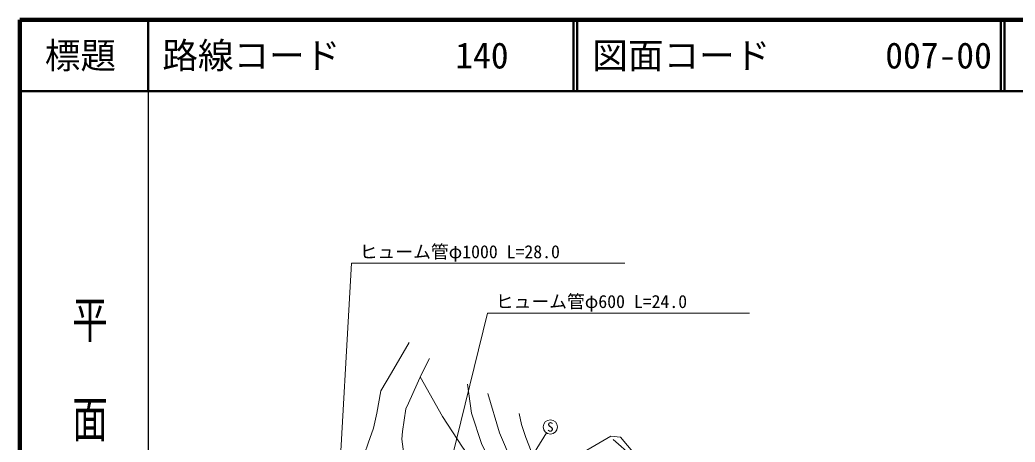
# Model space of a CAD drawing. Units: millimetres at full size, sheet at 1:1000; details may follow other scales. Extents: x 40000 to 680000, y 20000 to 380000.
# Drawn here: x 40000 to 179750, y 320649 to 380000 of the extents above; entities that cross this region are included whole.
import ezdxf
from ezdxf.enums import TextEntityAlignment as Align

# ---------------------------------------------------------------- set-up
doc = ezdxf.new("R2010")
doc.units = ezdxf.units.MM
doc.header["$LTSCALE"] = 1000
for name, color, linetype, lineweight in [('M-BGD', 7, 'Continuous', 13), ('M-STR-HTXT', 7, 'Continuous', 13), ('M-STR-STRC', 7, 'Continuous', 13), ('M-TTL', 2, 'Continuous', 140), ('M-TTL-BAND', 7, 'Continuous', 25), ('M-TTL-LINE', 7, 'Continuous', 50)]:
    doc.layers.add(name, color=color, linetype=linetype, lineweight=lineweight)
doc.layers.add('M-TTL-TXT', color=7, linetype='Continuous')
doc.styles.add('@ＭＳ ゴシック', font='')
doc.styles.add('ＭＳ ゴシック', font='')
doc.styles.get('@ＭＳ ゴシック').set_extended_font_data('@MS Gothic')
doc.styles.get('ＭＳ ゴシック').set_extended_font_data('MS Gothic')

msp = doc.modelspace()

# ---------------------------------------------------------------- linework, layer by layer
at = {"layer": 'M-BGD'}
msp.add_line((125992, 318675), (123293, 321013), dxfattribs=at)
for points in [[(77715, 304929), (78606, 305623), (86482, 312570), (86633, 312781), (88083, 318323), (88381, 319005), (88901, 320495), (89631, 322604), (90115, 324736), (90706, 327846), (92177, 330411), (94647, 334651)], [(97518, 332419), (96393, 330195), (94554, 326117), (94173, 325310), (93746, 322139), (93639, 321043), (93953, 318580)], [(106930, 313278), (102162, 319936), (99322, 324259), (96224, 329819)], [(108668, 313604), (106729, 316742), (104845, 320336), (103421, 324719), (102873, 328788)], [(111192, 314079), (109125, 317798), (107347, 321970), (105702, 327493)], [(113662, 315409), (112127, 318523), (111042, 321300), (110451, 323112), (110108, 324649)], [(104358, 312795), (112072, 314244), (112622, 314784), (119335, 318813), (119615, 319502), (122988, 321476), (124333, 321364), (126289, 318998), (127706, 318012), (142168, 299986), (143846, 298221), (149926, 293026), (150993, 291621), (151468, 290314)]]:
    msp.add_lwpolyline(points, dxfattribs=at)
at = {"layer": 'M-STR-HTXT'}
msp.add_line((106780, 310452), (113958, 321932), dxfattribs=at)
for points in [[(84630, 311953), (86551, 345791), (124964, 345791)], [(100045, 315886), (105661, 338795), (142449, 338795)]]:
    msp.add_lwpolyline(points, dxfattribs=at)
at = {"layer": 'M-STR-STRC'}
msp.add_circle((114488, 322780), 1000, dxfattribs=at)
at = {"layer": 'M-TTL'}
for p, q in [((40000, 380000), (40000, 20000)), ((680000, 380000), (40000, 380000)), ((40000, 380000), (40000, 20000)), ((680000, 380000), (40000, 380000))]:
    msp.add_line(p, q, dxfattribs=at)
at = {"layer": 'M-TTL-BAND'}
msp.add_line((58000, 370000), (58000, 20000), dxfattribs=at)
msp.add_line((58000, 370000), (58000, 20000), dxfattribs=at)
at = {"layer": 'M-TTL-LINE'}
for p, q in [((58000, 380000), (58000, 370000)), ((58000, 380000), (58000, 370000)), ((117750, 380000), (117750, 370000)), ((117750, 380000), (117750, 370000)), ((118250, 380000), (118250, 370000)), ((118250, 380000), (118250, 370000)), ((177750, 380000), (177750, 370000)), ((177750, 380000), (177750, 370000)), ((178250, 380000), (178250, 370000)), ((178250, 380000), (178250, 370000)), ((40000, 370000), (680000, 370000)), ((40000, 370000), (680000, 370000))]:
    msp.add_line(p, q, dxfattribs=at)

# ---------------------------------------------------------------- texts
at = {"layer": 'M-STR-HTXT', "style": 'ＭＳ ゴシック'}
for s, p in [('ヒューム管φ1000 L=28.0', (87716, 345945)), ('ヒューム管φ600 L=24.0', (106826, 338948))]:
    msp.add_text(s, height=1833, dxfattribs=at).set_placement(p, align=Align.BOTTOM_LEFT)
at = {"layer": 'M-STR-STRC', "style": 'ＭＳ ゴシック'}
msp.add_text('S', height=1320, dxfattribs=at).set_placement((114488, 322780), align=Align.MIDDLE_CENTER)
at = {"layer": 'M-TTL-BAND', "style": '@ＭＳ ゴシック', "width": 1.4}
msp.add_text('平  面  図', height=3666, rotation=270, dxfattribs=at).set_placement((49777, 306475), align=Align.MIDDLE_RIGHT)
msp.add_text('平  面  図', height=3666, rotation=270, dxfattribs=at).set_placement((49777, 306475), align=Align.MIDDLE_RIGHT)
at = {"layer": 'M-TTL-TXT', "style": 'ＭＳ ゴシック'}
msp.add_text('標題', height=3666, dxfattribs=at).set_placement((48500, 375000), align=Align.MIDDLE_CENTER)
msp.add_text('標題', height=3666, dxfattribs=at).set_placement((48500, 375000), align=Align.MIDDLE_CENTER)
for s, p in [('路線コード', (60000, 375000)), ('路線コード', (60000, 375000)), ('140', (101142, 375000)), ('図面コード', (120380, 375000)), ('図面コード', (120380, 375000)), ('007-00', (161521, 375000))]:
    msp.add_text(s, height=3666, dxfattribs=at).set_placement(p, align=Align.MIDDLE_LEFT)

doc.saveas('drawing.dxf')
